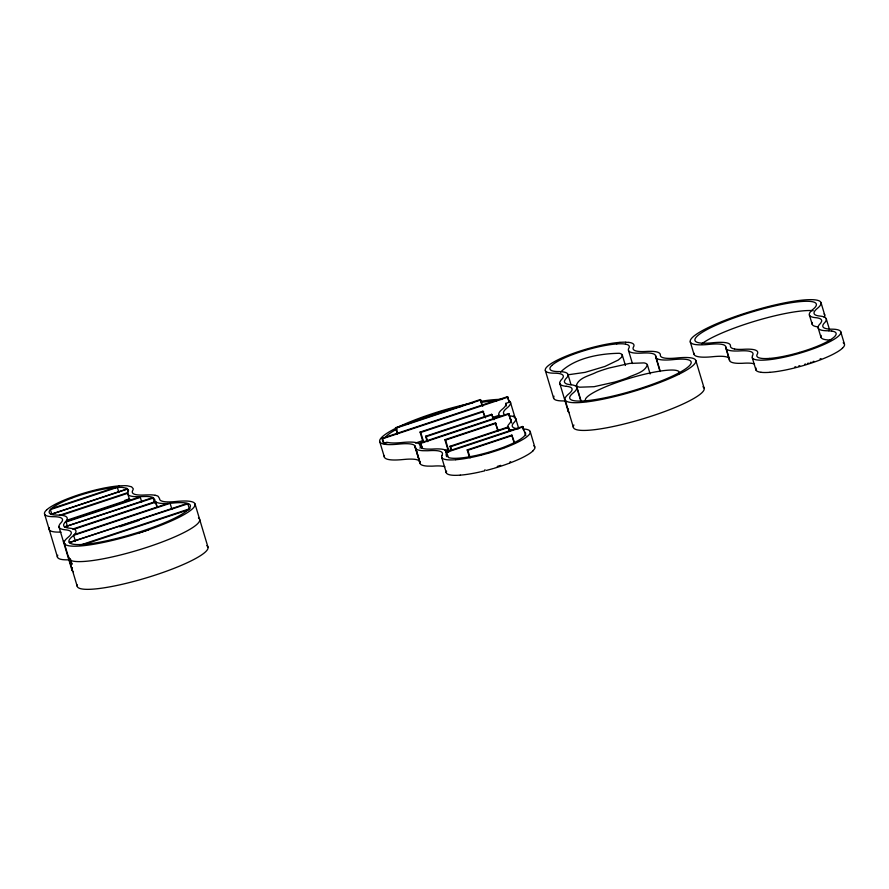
<?xml version="1.0" encoding="UTF-8"?>
<svg xmlns="http://www.w3.org/2000/svg" width="889" height="889" viewBox="0 0 889 889"><rect width="100%" height="100%" fill="white"/><g stroke="black" fill="none" stroke-linecap="round" stroke-linejoin="round"><path stroke-width="1.33" d="M127.638 493.284L127.772 492.639L59.474 515.32L60.963 515.42L127.638 493.284L129.483 499.451L67.075 520.176M129.483 499.451L129.616 498.807L124.549 500.485M560.559 372.113C574.905 358 599.508 353.566 619.289 353.289A48.062 8.268 -16.7 0 1 622.256 354.922L625.423 365.49M63.697 540.957L63.675 541.023A66.653 11.457 -16.7 0 0 63.686 542.557M441.811 455.635L442.022 455.201A60.408 10.39 -16.7 0 0 429.42 450.645A62.608 10.768 -16.7 0 1 427.276 450.745L422.986 450.712A66.653 11.457 -16.7 0 1 419.675 450.334A67.753 11.646 -16.7 0 1 415.207 447.034A60.408 10.39 -16.7 0 0 398.516 444.122A68.253 11.735 -16.7 0 1 391.616 430.476A68.253 11.735 -16.7 0 1 472.781 402.873M752.35 355.9L752.561 355.467A60.408 10.39 -16.7 0 0 739.959 350.899A62.608 10.768 -16.7 0 1 737.814 350.999L734.836 351.022A66.364 11.413 -16.7 0 1 730.213 350.599A67.753 11.646 -16.7 0 1 725.746 347.299A60.408 10.39 -16.7 0 0 709.055 344.376A68.253 11.735 -16.7 0 1 703.199 330.163A68.253 11.735 -16.7 0 1 786.509 302.504A68.253 11.735 -16.7 0 1 817.335 308.427A60.408 10.39 -16.7 0 0 819.847 316.051A67.753 11.646 -16.7 0 1 826.225 318.718L829.537 329.719M756.095 368.113L756.05 368.224A60.063 10.324 -16.7 0 0 755.839 369.591L755.939 369.968A61.997 10.657 -16.7 0 0 760.106 372.158L760.995 372.291M57.796 555.203L57.696 555.403A59.919 10.301 -16.7 0 0 57.396 556.77L57.485 557.17A61.986 10.657 -16.7 0 0 61.43 559.425L62.263 559.57A60.063 10.324 -16.7 0 0 65.43 559.814L66.464 559.837A60.408 10.39 -16.7 0 1 69.309 559.948M568.504 409.062L568.138 409.907A66.653 11.457 -16.7 0 0 568.171 411.363A67.753 11.646 -16.7 0 0 569.338 412.652M446.689 453.968L446.511 454.312A55.14 9.479 -16.7 0 0 446.289 455.601L446.378 455.946A56.94 9.79 -16.7 0 0 447 456.768L445.822 451.956L522.532 426.498L525.844 435.71M554.014 396.194L553.891 396.438A59.919 10.301 -16.7 0 0 553.569 397.85L553.647 398.25A61.986 10.657 -16.7 0 0 557.603 400.517L558.436 400.65A60.063 10.324 -16.7 0 0 561.592 400.906L562.637 400.917A60.408 10.39 -16.7 0 1 565.482 401.028M72.454 567.749L71.987 568.76A66.653 11.457 -16.7 0 0 72.009 570.282A67.753 11.646 -16.7 0 0 73.42 571.716M67.597 526.921L66.119 521.987L66.719 521.187L138.362 497.407L140.329 497.351L141.707 501.974M74.454 534.511L167.888 503.463L172.911 503.074A63.352 10.89 -16.7 0 1 178.345 516.265A63.352 10.89 -16.7 0 1 101.013 541.946A63.352 10.89 -16.7 0 1 72.398 536.445L74.454 534.511A65.308 11.224 -16.7 0 0 69.686 528.199A62.852 10.801 -16.7 0 1 63.764 525.732A61.786 10.624 -16.7 0 1 63.719 524.388L64.63 522.732A57.718 9.923 -16.7 0 1 65.33 521.932A65.308 11.224 -16.7 0 0 57.485 515.075L56.552 515.064A55.14 9.479 -16.7 0 1 53.684 514.842L52.918 514.72A57.107 9.812 -16.7 0 1 49.262 512.697L49.162 512.342A55.174 9.49 -16.7 0 1 49.373 511.119L49.551 510.764A52.362 9.001 -16.7 0 1 50.406 509.586L52.34 507.841A47.139 8.101 -16.7 0 1 53.596 506.919L54.129 506.552A44.828 7.712 -16.7 0 1 55.385 505.752L57.629 504.452A41.516 7.134 -16.7 0 1 58.818 503.807L59.83 503.296A40.016 6.879 -16.7 0 1 61.674 502.385L62.441 502.029A38.183 6.567 -16.7 0 1 64.953 500.896L66.075 500.407A36.427 6.267 -16.7 0 1 71.609 498.184M532.855 451.001L534.633 448.745A59.685 10.257 -16.7 0 0 534.934 447.6L530.2 431.509M46.584 509.953L45.728 510.831A57.296 9.846 -16.7 0 0 44.961 511.864L44.75 512.264A59.919 10.301 -16.7 0 0 44.461 513.631L57.507 557.236M820.058 358.967L820.925 358.611M71.609 498.184L72.276 497.929A35.193 6.056 -16.7 0 1 85.522 493.539L86.255 493.328A36.427 6.267 -16.7 0 1 92.656 491.584L94.034 491.239A38.183 6.567 -16.7 0 1 97.234 490.472L98.246 490.25A40.016 6.879 -16.7 0 1 100.757 489.706L102.179 489.417A41.527 7.134 -16.7 0 1 103.924 489.083L107.425 488.472A44.872 7.712 -16.7 0 1 109.558 488.15L110.514 488.017A47.095 8.101 -16.7 0 1 112.903 487.728L121.093 487.305A54.485 9.368 -16.7 0 1 122.16 487.35L126.927 488.317M503.074 447.456L503.074 447.456A36.427 6.267 -16.7 0 0 508.686 445.2L509.808 444.711A38.183 6.567 -16.7 0 0 512.331 443.578L513.086 443.222A40.016 6.879 -16.7 0 0 514.931 442.311L515.942 441.789A41.527 7.134 -16.7 0 0 517.131 441.155L519.376 439.855A44.872 7.712 -16.7 0 0 520.643 439.055L521.165 438.688A47.095 8.101 -16.7 0 0 522.421 437.766L522.654 437.588A49.295 8.479 -16.7 0 0 523.81 436.577A51.884 8.923 -16.7 0 0 525.221 434.843L525.399 434.488A55.162 9.49 -16.7 0 0 525.599 433.265L525.543 433.032A56.874 9.779 -16.7 0 0 524.988 432.165L524.732 431.932M504.841 447.756L504.941 447.712A41.238 7.09 -16.7 0 0 511.075 445.267L512.331 444.733A43.016 7.401 -16.7 0 0 515.142 443.467L515.998 443.066A44.617 7.668 -16.7 0 0 518.065 442.066L519.198 441.489A46.172 7.934 -16.7 0 0 520.354 440.888L523.076 439.333A49.551 8.523 -16.7 0 0 524.51 438.444L525.11 438.044A51.573 8.868 -16.7 0 0 526.544 437.01L526.81 436.81A53.885 9.268 -16.7 0 0 528.144 435.677A56.507 9.712 -16.7 0 0 529.8 433.743L530.011 433.343A59.907 10.301 -16.7 0 0 530.3 431.976L530.244 431.643A61.997 10.657 -16.7 0 0 526.277 429.309L525.443 429.176A60.063 10.324 -16.7 0 0 523.143 428.954M509.375 463.191L509.464 463.158A41.238 7.09 -16.7 0 0 515.698 460.669L516.954 460.135A43.016 7.401 -16.7 0 0 519.765 458.88L520.621 458.48A44.617 7.668 -16.7 0 0 522.688 457.468L523.81 456.902A46.172 7.934 -16.7 0 0 524.966 456.29L527.699 454.746A49.551 8.523 -16.7 0 0 529.133 453.846L529.733 453.446A51.573 8.868 -16.7 0 0 531.166 452.423L531.433 452.212A53.885 9.268 -16.7 0 0 532.767 451.079M504.374 447.923L504.285 447.956A40.072 6.89 -16.7 0 1 489.561 452.857L489.561 452.857M812.991 361.601L813.891 361.29M810.257 362.534L811.168 362.223M51.318 508.686L115.092 487.516M50.84 514.487L127.549 489.028L128.294 491.484M66.119 521.987L140.329 497.351M153.13 498.062L64.364 526.977L152.275 497.751L153.13 498.062L154.608 502.996M155.764 502.085L155.342 501.629L72.776 529.044L73.709 529.333L155.764 502.085L157.242 507.019M397.405 433.999L395.516 427.698L480.238 399.572L482.805 406.251M395.516 427.698L396.205 428.076L480.916 399.95M511.708 422.942L508.597 413.585L420.175 442.944L421.797 448.1L419.897 445.8A65.308 11.224 -16.7 0 0 401.861 442.533A63.352 10.89 -16.7 0 1 388.071 442.478L383.437 443.411L381.926 438.366L507.386 396.705L509.586 402.128L505.63 403.439A63.352 10.89 -16.7 0 1 502.363 409.162A65.308 11.224 -16.7 0 0 500.818 416.497M381.926 438.366L382.603 438.733L508.064 397.083M187.835 503.83L69.275 542.623L186.823 503.563L187.835 503.83L189.313 508.752M119.793 526.799L139.451 520.276M383.437 443.411L387.059 442.211M423.086 442.177L420.064 432.087L482.938 411.207L485.516 417.886M420.064 432.087L420.741 432.465L483.616 411.585M427.087 441.288L425.575 436.255L491.706 414.296L493.895 419.719M425.575 436.255L426.253 436.621L492.384 414.674M139.306 532.855L148.43 529.833M415.53 443.055L423.375 440.444M492.606 417.463L499.14 415.296M420.175 442.944L420.864 443.311L509.275 413.963M419.819 448.012L422.353 447.167M448.678 452.301L444.9 439.699L495.417 422.931L498.362 430.865M444.9 439.699L445.578 440.077L496.095 423.308M510.831 419.141L509.853 418.63M421.73 448.112L422.653 448.412A62.875 10.812 -16.7 0 0 424.031 448.745A61.786 10.624 -16.7 0 0 427.098 449.089L431.076 449.123A57.718 9.923 -16.7 0 0 433.065 449.034A65.308 11.224 -16.7 0 1 447.023 451.523M451.134 450.067L450.001 446.278L508.152 426.976L509.964 431.132M450.001 446.278L450.679 446.656L508.83 427.353M444.945 450.567L448.889 449.256M445.822 451.956L446.511 452.334L523.21 426.864M469.459 457.468L467.192 449.912L511.786 435.11L514.731 443.044M467.192 449.912L467.87 450.29L512.464 435.477M807.456 363.434L808.39 363.145M804.634 364.312L805.578 364.023M494.084 468.292L494.184 468.259A40.072 6.89 -16.7 0 0 508.819 463.402M799.6 352.377L799.044 352.544A36.427 6.267 -16.7 0 1 792.644 354.278L791.266 354.633A38.183 6.567 -16.7 0 1 788.065 355.389L787.054 355.611A40.016 6.879 -16.7 0 1 784.554 356.156L783.131 356.445A41.527 7.134 -16.7 0 1 781.387 356.778L777.875 357.389A44.872 7.712 -16.7 0 1 775.741 357.711L774.797 357.845A47.095 8.101 -16.7 0 1 772.397 358.134L771.919 358.189A49.295 8.479 -16.7 0 1 769.341 358.411M488.75 453.09L488.85 453.068A41.25 7.09 -16.7 0 1 481.671 455.024M488.606 452.257L488.606 452.257A36.427 6.267 -16.7 0 1 482.105 454.023L480.727 454.368A38.183 6.567 -16.7 0 1 477.526 455.135M798.722 365.979L799.733 365.712M481.227 455.146L480.571 455.312M794.766 367.001L795.744 366.757M475.748 456.457L475.471 456.524A44.65 7.679 -16.7 0 1 472.681 457.135L471.103 457.457A46.139 7.934 -16.7 0 1 469.436 457.791L465.247 458.535A49.584 8.523 -16.7 0 1 462.869 458.902L461.802 459.057A51.54 8.857 -16.7 0 1 459.124 459.402L458.591 459.457A53.94 9.268 -16.7 0 1 455.69 459.735M480.238 471.903L480.093 471.926A44.65 7.679 -16.7 0 1 477.304 472.537L475.726 472.859A46.139 7.934 -16.7 0 1 474.059 473.192L469.87 473.937A49.584 8.523 -16.7 0 1 467.481 474.315L466.425 474.459A51.54 8.857 -16.7 0 1 463.747 474.804L463.28 474.859A53.94 9.268 -16.7 0 1 460.313 475.137M476.771 455.301L476.648 455.335A40.016 6.879 -16.7 0 1 474.015 455.901L472.592 456.19A41.516 7.134 -16.7 0 1 470.848 456.524L467.336 457.135A44.828 7.712 -16.7 0 1 465.203 457.457L464.258 457.591A47.139 8.101 -16.7 0 1 461.858 457.879L461.502 457.913A49.306 8.479 -16.7 0 1 458.802 458.157A51.862 8.912 -16.7 0 1 454.523 458.313L453.668 458.302A55.174 9.49 -16.7 0 1 450.856 458.079L450.067 457.957A56.874 9.779 -16.7 0 1 448.512 457.557L446.511 452.334M119.137 485.872L124.827 485.683A59.685 10.257 -16.7 0 1 127.505 485.839L131.528 486.794L133.172 488.594A60.063 10.324 -16.7 0 1 132.95 489.972L132.794 490.295A60.408 10.39 -16.7 0 0 145.34 494.962L150.463 494.84A66.353 11.413 -16.7 0 1 155.086 495.273M460.246 475.137L457.891 475.282A57.296 9.846 -16.7 0 1 455.512 475.337L454.557 475.337A59.919 10.301 -16.7 0 1 451.379 475.115L450.49 474.982A61.986 10.657 -16.7 0 1 446.322 472.792L446.234 472.47M568.738 374.691L585.029 372.369L604.92 366.446L618.311 360.012L621.689 357.111L622.256 354.922M625.623 342.165L624.667 342.165A56.507 9.712 -16.7 0 0 619.933 342.365M831.415 340.043L830.593 340.031A65.308 11.224 -16.7 0 1 821.136 335.375M828.748 330.797L827.937 330.786A65.308 11.224 -16.7 0 1 819.969 323.929A57.718 9.923 -16.7 0 0 820.68 323.129L821.58 321.485A61.786 10.624 -16.7 0 0 821.547 320.129A62.852 10.801 -16.7 0 0 815.624 317.662A65.308 11.224 -16.7 0 1 812.902 309.416A63.352 10.89 -16.7 0 0 784.298 303.916A63.352 10.89 -16.7 0 0 706.966 329.597A63.352 10.89 -16.7 0 0 712.4 342.787A65.308 11.224 -16.7 0 1 730.447 345.943A62.852 10.801 -16.7 0 0 734.581 348.999M628.801 342.387L629.69 342.521A61.997 10.657 -16.7 0 1 633.846 344.71L633.957 345.088A60.063 10.324 -16.7 0 1 633.746 346.454L633.59 346.777A60.408 10.39 -16.7 0 0 646.136 351.455A62.608 10.768 -16.7 0 1 648.281 351.355L651.259 351.333A66.364 11.413 -16.7 0 1 655.882 351.755A67.753 11.646 -16.7 0 1 660.349 355.055A60.408 10.39 -16.7 0 0 677.04 357.978A68.253 11.735 -16.7 0 1 682.896 372.191A68.253 11.735 -16.7 0 1 599.586 399.85A68.253 11.735 -16.7 0 1 568.76 393.927A60.408 10.39 -16.7 0 0 566.249 386.304M831.626 331.03L832.382 331.153A57.107 9.812 -16.7 0 1 836.049 333.164L836.138 333.531A55.174 9.49 -16.7 0 1 835.938 334.742L835.804 335.009A51.862 8.912 -16.7 0 1 834.382 336.809A49.306 8.479 -16.7 0 1 833.193 337.842L833.082 337.931A47.139 8.101 -16.7 0 1 831.704 338.942L831.182 339.309A44.828 7.712 -16.7 0 1 829.915 340.109L827.67 341.409A41.516 7.134 -16.7 0 1 826.481 342.054L825.47 342.565A40.016 6.879 -16.7 0 1 823.625 343.476L822.87 343.832A38.183 6.567 -16.7 0 1 820.347 344.976L819.225 345.454A36.427 6.267 -16.7 0 1 813.702 347.677L813.024 347.932A35.193 6.056 -16.7 0 1 799.789 352.322M625.489 344.143L624.7 344.01A55.162 9.49 -16.7 0 0 621.889 343.799L621.033 343.787A51.884 8.923 -16.7 0 0 616.822 343.932M127.316 488.883L50.584 514.364M127.06 488.75L128.472 490.006A55.129 9.479 -16.7 0 1 128.272 491.25L128.127 491.539A65.308 11.224 -16.7 0 0 141.695 496.573L146.441 496.462A61.441 10.568 -16.7 0 1 150.719 496.862A63.108 10.846 -16.7 0 1 153.475 497.762L154.864 499.862A65.308 11.224 -16.7 0 0 167.888 503.463M508.941 401.784L509.586 402.128M533.845 445.767L534.778 446.811M510.586 419.219L511.008 419.864A61.441 10.568 -16.7 0 1 510.853 421.742L509.43 423.675A65.308 11.224 -16.7 0 0 507.897 428.242M655.682 356.967L660.06 371.546M415.019 446.034L419.819 461.98L415.185 446.522M840.738 331.764L844.439 344.087M821.047 302.76L824.736 315.084M818.169 327.974L820.947 337.22M809.401 315.006L812.179 324.252M755.961 370.024L752.238 357.645A61.997 10.657 -16.7 0 0 756.406 359.834L757.295 359.967A59.907 10.301 -16.7 0 0 760.473 360.189L761.429 360.189A56.507 9.712 -16.7 0 0 766.162 359.989A53.885 9.268 -16.7 0 0 769.129 359.712L769.663 359.656A51.573 8.868 -16.7 0 0 772.341 359.312L773.408 359.167A49.551 8.523 -16.7 0 0 775.786 358.789L779.975 358.045A46.172 7.934 -16.7 0 0 781.642 357.711L783.22 357.389A44.617 7.668 -16.7 0 0 786.009 356.778L787.132 356.522A43.016 7.401 -16.7 0 0 790.677 355.678L792.21 355.289A41.238 7.09 -16.7 0 0 799.289 353.355L800.1 353.111A40.072 6.89 -16.7 0 0 814.735 348.255L815.48 347.977A41.25 7.09 -16.7 0 0 821.614 345.521L822.87 344.988A42.994 7.39 -16.7 0 0 825.681 343.732L826.537 343.332A44.65 7.679 -16.7 0 0 828.604 342.321L829.737 341.754A46.139 7.934 -16.7 0 0 830.893 341.143L833.615 339.598A49.584 8.523 -16.7 0 0 835.049 338.698L835.649 338.298A51.54 8.857 -16.7 0 0 837.082 337.275L837.349 337.064A53.94 9.268 -16.7 0 0 838.683 335.931A56.485 9.712 -16.7 0 0 840.338 333.997L840.55 333.597A59.919 10.301 -16.7 0 0 840.85 332.23L840.783 331.897A61.986 10.657 -16.7 0 0 836.816 329.575L835.982 329.43A60.063 10.324 -16.7 0 0 832.815 329.186L831.782 329.163A60.408 10.39 -16.7 0 1 824.525 322.829A62.608 10.768 -16.7 0 0 825.292 321.962L826.27 320.173A66.653 11.457 -16.7 0 0 826.237 318.718M725.724 346.777L729.424 359.1M725.88 348.221L729.58 360.545M690.275 341.876L693.965 354.2M695.82 360.478L704.144 388.215M655.526 355.556L660.194 371.124M650.148 373.98L647.37 364.746C644.892 372.635 633.824 374.391 627.178 377.936A30.748 5.29 -16.7 0 1 614.666 382.092L594.063 386.693L579.739 387.193A52.729 9.068 -16.7 0 1 576.394 385.359C578.872 377.458 589.94 375.703 596.586 372.169A30.748 5.29 -16.7 0 1 609.109 368.013L629.701 363.412L644.025 362.901A52.729 9.068 -16.7 0 1 647.37 364.746M628.534 350.577L632.423 363.545M576.394 385.359L581.15 401.206M576.694 387.348L580.973 401.617M567.927 374.38L571.038 384.759M565.048 399.594L573.372 427.32M559.759 383.303L568.115 411.174M545.357 370.591L553.669 398.316M522.532 426.498L523.654 430.243M518.387 427.42L515.731 418.563A66.364 11.413 -16.7 0 1 515.531 420.475L514.753 421.708A62.608 10.768 -16.7 0 1 513.986 422.564A60.408 10.39 -16.7 0 0 518.398 428.798M510.43 402.273L515.053 417.686M507.386 396.705L508.43 400.172M505.63 403.439L506.386 405.962M508.597 413.585L509.641 417.052M509.986 418.208L510.153 418.763M511.786 435.11L514.053 442.666M508.152 426.976L509.286 430.754M495.417 422.931L497.684 430.498M491.706 414.296L493.217 419.341M480.238 399.572L481.749 404.617M482.938 411.207L484.449 416.252M467.87 450.29L470.148 457.846M450.679 446.656L451.812 450.434M445.578 440.077L448.978 451.423M446.345 472.848L441.7 457.391A61.986 10.657 -16.7 0 0 445.867 459.58L446.756 459.713A59.919 10.301 -16.7 0 0 449.934 459.924L450.89 459.935A56.485 9.712 -16.7 0 0 455.624 459.735M426.253 436.621L427.776 441.666M420.741 432.465L423.764 442.544M420.864 443.311L422.408 448.489M415.341 447.967L419.964 463.369M396.205 428.076L397.716 433.11M382.603 438.733L384.126 443.789M379.747 441.677L384.37 457.079M195.035 503.996L207.97 547.124M171.955 509.486L170.11 503.318L73.643 535.345L75.487 541.512M155.342 501.629L156.82 506.563M118.837 492.295L117.359 487.361L50.406 509.586L51.895 514.52M64.264 543.101L77.199 586.24M58.963 526.81L71.942 570.082M49.373 527.666A59.919 10.301 -16.7 0 0 49.084 529.033L49.162 529.433A61.986 10.657 -16.7 0 0 53.118 531.7L53.94 531.844A60.063 10.324 -16.7 0 0 57.107 532.089L58.141 532.1A60.408 10.39 -16.7 0 1 60.985 532.222M65.386 544.135A67.753 11.646 -16.7 0 1 63.697 542.557M198.447 517.965A68.253 11.735 -16.7 0 1 138.662 549.947A68.253 11.735 -16.7 0 1 68.964 557.181M119.07 485.872A53.885 9.268 -16.7 0 0 116.17 486.15L115.781 486.194A51.573 8.868 -16.7 0 0 112.959 486.55L111.903 486.705A49.551 8.523 -16.7 0 0 109.514 487.072L105.324 487.817A46.172 7.934 -16.7 0 0 103.657 488.15L102.079 488.472A44.617 7.668 -16.7 0 0 99.29 489.083L98.168 489.339A43.016 7.401 -16.7 0 0 94.623 490.195L93.101 490.572A41.238 7.09 -16.7 0 0 86.022 492.517L85.2 492.75A40.072 6.89 -16.7 0 0 70.575 497.607L69.92 497.851A41.25 7.09 -16.7 0 0 63.686 500.34L62.43 500.874A42.994 7.39 -16.7 0 0 59.63 502.129L58.763 502.529A44.65 7.679 -16.7 0 0 56.696 503.541L55.574 504.107A46.139 7.934 -16.7 0 0 54.418 504.719L51.684 506.274A49.584 8.523 -16.7 0 0 50.251 507.163L49.651 507.563A51.54 8.857 -16.7 0 0 48.217 508.597L47.984 508.775A53.94 9.268 -16.7 0 0 46.617 509.93M44.539 514.031A61.986 10.657 -16.7 0 0 48.495 516.298L49.317 516.431A60.063 10.324 -16.7 0 0 52.484 516.687L53.518 516.698A60.408 10.39 -16.7 0 1 60.774 523.043A62.608 10.768 -16.7 0 0 60.019 523.899L59.052 525.621A66.653 11.457 -16.7 0 0 59.063 527.144A67.753 11.646 -16.7 0 0 65.453 529.811A60.408 10.39 -16.7 0 1 69.386 536.156L67.964 537.434A68.253 11.735 -16.7 0 0 98.79 543.357A68.253 11.735 -16.7 0 0 182.101 515.698A68.253 11.735 -16.7 0 0 176.244 501.485L172.999 501.763A60.408 10.39 -16.7 0 1 159.553 498.573L158.131 496.284A67.986 11.69 -16.7 0 0 155.097 495.273M586.451 401.484A48.984 8.423 -16.7 0 1 630.868 377.903A48.984 8.423 -16.7 0 1 678.696 374.169M702.932 386.771A68.253 11.735 -16.7 0 1 640.858 419.452A68.253 11.735 -16.7 0 1 573.916 425.009M625.778 342.254A60.063 10.324 -16.7 0 1 628.956 342.465M619.866 342.365A53.885 9.268 -16.7 0 0 616.966 342.643L616.499 342.687A51.573 8.868 -16.7 0 0 613.754 343.043L612.688 343.187A49.551 8.523 -16.7 0 0 610.31 343.565L606.12 344.31A46.172 7.934 -16.7 0 0 604.453 344.643L602.875 344.965A44.617 7.668 -16.7 0 0 600.086 345.577L598.964 345.832A43.016 7.401 -16.7 0 0 595.419 346.677L593.885 347.066A41.238 7.09 -16.7 0 0 586.807 348.999L586.095 349.21A40.072 6.89 -16.7 0 0 571.36 354.1L570.616 354.378A41.25 7.09 -16.7 0 0 564.482 356.833L563.226 357.367A42.994 7.39 -16.7 0 0 560.414 358.623L559.559 359.023A44.65 7.679 -16.7 0 0 557.492 360.034L556.358 360.601A46.139 7.934 -16.7 0 0 555.203 361.212L552.48 362.756A49.584 8.523 -16.7 0 0 551.047 363.657L550.513 364.012A51.54 8.857 -16.7 0 0 549.013 365.079L548.746 365.29A53.94 9.268 -16.7 0 0 547.413 366.424A56.485 9.712 -16.7 0 0 545.757 368.357L545.546 368.757A59.919 10.301 -16.7 0 0 545.246 370.124L545.335 370.524A61.986 10.657 -16.7 0 0 549.28 372.78L550.113 372.924A60.063 10.324 -16.7 0 0 553.28 373.169L554.314 373.191A60.408 10.39 -16.7 0 1 561.57 379.525A62.608 10.768 -16.7 0 0 560.803 380.392L559.837 382.114A66.653 11.457 -16.7 0 0 559.859 383.637M566.249 386.304A67.753 11.646 -16.7 0 1 559.87 383.637M551.713 365.546A51.862 8.912 -16.7 0 0 550.335 367.257L550.224 367.479A55.174 9.49 -16.7 0 0 549.958 368.824L550.047 369.191A57.107 9.812 -16.7 0 0 553.714 371.202L554.469 371.324A55.14 9.479 -16.7 0 0 557.347 371.558L558.281 371.569A65.308 11.224 -16.7 0 1 566.126 378.425A57.718 9.923 -16.7 0 0 565.415 379.225L564.515 380.87A61.786 10.624 -16.7 0 0 564.548 382.226A62.852 10.801 -16.7 0 0 570.471 384.693A65.308 11.224 -16.7 0 1 573.183 392.938A63.352 10.89 -16.7 0 0 601.797 398.439A63.352 10.89 -16.7 0 0 679.129 372.758A63.352 10.89 -16.7 0 0 673.695 359.567A65.308 11.224 -16.7 0 1 655.649 356.411A62.852 10.801 -16.7 0 0 651.515 353.355A61.452 10.568 -16.7 0 0 647.236 352.955L644.481 352.977A57.685 9.912 -16.7 0 0 642.491 353.066A65.308 11.224 -16.7 0 1 628.867 348.132L629.068 347.743A55.14 9.479 -16.7 0 0 629.268 346.499L629.179 346.154A57.107 9.823 -16.7 0 0 625.489 344.143M551.747 365.523A49.306 8.479 -16.7 0 1 552.902 364.512L553.136 364.323A47.139 8.101 -16.7 0 1 554.392 363.412L554.914 363.045A44.828 7.712 -16.7 0 1 556.181 362.245L558.425 360.945A41.516 7.134 -16.7 0 1 559.614 360.301L560.626 359.789A40.016 6.879 -16.7 0 1 562.47 358.878L563.226 358.523A38.183 6.567 -16.7 0 1 565.748 357.378L566.871 356.9A36.427 6.267 -16.7 0 1 572.394 354.678L573.072 354.422A35.193 6.056 -16.7 0 1 586.307 350.033L587.051 349.81A36.427 6.267 -16.7 0 1 593.452 348.077L594.83 347.721A38.183 6.567 -16.7 0 1 598.03 346.966L599.03 346.743A40.016 6.879 -16.7 0 1 601.542 346.199L602.964 345.91A41.527 7.134 -16.7 0 1 604.709 345.577L608.22 344.965A44.872 7.712 -16.7 0 1 610.354 344.643L611.299 344.51A47.095 8.101 -16.7 0 1 613.699 344.221L614.177 344.165A49.295 8.479 -16.7 0 1 616.755 343.943M754.494 363.945A60.408 10.39 -16.7 0 0 743.66 363.223A62.608 10.768 -16.7 0 1 741.515 363.323L738.537 363.345A66.364 11.413 -16.7 0 1 733.914 362.923A67.753 11.646 -16.7 0 1 729.447 359.623A60.408 10.39 -16.7 0 0 712.756 356.7A68.253 11.735 -16.7 0 1 693.92 353.133M760.995 372.291A59.907 10.301 -16.7 0 0 764.162 372.513L765.118 372.513A56.507 9.712 -16.7 0 0 769.863 372.324M769.93 372.313A53.885 9.268 -16.7 0 0 772.83 372.035L773.352 371.98A51.573 8.868 -16.7 0 0 776.041 371.635L777.097 371.491A49.551 8.523 -16.7 0 0 779.486 371.113L783.676 370.369A46.172 7.934 -16.7 0 0 785.343 370.046L786.921 369.713A44.617 7.668 -16.7 0 0 789.71 369.102L790.832 368.846A43.016 7.401 -16.7 0 0 794.377 368.002L795.899 367.613A41.238 7.09 -16.7 0 0 802.978 365.679L803.8 365.435A40.072 6.89 -16.7 0 0 818.425 360.578L819.169 360.301A41.25 7.09 -16.7 0 0 825.314 357.845L826.57 357.311A42.994 7.39 -16.7 0 0 829.37 356.056L830.237 355.656A44.65 7.679 -16.7 0 0 832.304 354.655L833.426 354.078A46.139 7.934 -16.7 0 0 834.582 353.466L837.316 351.922A49.584 8.523 -16.7 0 0 838.749 351.022L839.349 350.622A51.54 8.857 -16.7 0 0 840.783 349.599L841.05 349.388A53.94 9.268 -16.7 0 0 842.383 348.255M842.416 348.232A56.485 9.712 -16.7 0 0 844.028 346.321L844.25 345.921A59.919 10.301 -16.7 0 0 844.539 344.554L844.461 344.154A61.986 10.657 -16.7 0 0 843.194 342.787M824.081 313.973A68.253 11.735 -16.7 0 1 824.192 317.406M752.305 357.356A59.907 10.301 -16.7 0 1 752.516 355.989M734.581 348.999A61.452 10.568 -16.7 0 0 738.859 349.399L741.615 349.377A57.685 9.912 -16.7 0 0 743.604 349.288A65.308 11.224 -16.7 0 1 757.228 354.222L757.05 354.567A55.14 9.479 -16.7 0 0 756.828 355.856L756.917 356.2A57.107 9.823 -16.7 0 0 760.606 358.211L761.395 358.345A55.162 9.49 -16.7 0 0 764.207 358.556L765.062 358.567A51.884 8.923 -16.7 0 0 769.274 358.423M828.904 330.886A55.174 9.49 -16.7 0 1 831.771 331.108M818.391 326.908A65.308 11.224 -16.7 0 1 812.357 322.44M701.866 343.765A63.352 10.89 -16.7 0 1 756.206 320.796A63.352 10.89 -16.7 0 1 813.191 310.683M480.138 455.412A42.994 7.39 -16.7 0 1 476.593 456.268M441.766 457.102A59.919 10.301 -16.7 0 1 441.977 455.735M508.697 400.639A68.253 11.735 -16.7 0 1 506.797 408.173A60.408 10.39 -16.7 0 0 505.363 414.952M481.016 401.339A68.253 11.735 -16.7 0 1 502.163 399.439M509.308 415.796A67.753 11.646 -16.7 0 1 515.687 418.452M512.853 430.265A65.308 11.224 -16.7 0 1 508.919 429.131M485.15 469.825A38.183 6.567 -16.7 0 1 484.772 469.914M500.64 465.358A35.193 6.056 -16.7 0 1 497.273 466.447M510.619 461.713A36.427 6.267 -16.7 0 1 509.919 461.991M502.485 447.667A35.193 6.056 -16.7 0 1 489.25 452.068M385.104 437.621A63.352 10.89 -16.7 0 1 396.927 429.065M407.562 423.975A63.352 10.89 -16.7 0 1 462.28 406.117M481.971 402.261A63.352 10.89 -16.7 0 1 496.651 401.017M493.362 468.503A41.25 7.09 -16.7 0 1 486.294 470.437M484.761 470.826A42.994 7.39 -16.7 0 1 481.216 471.67M446.389 472.504A59.919 10.301 -16.7 0 1 446.6 471.137M444.878 466.769A60.408 10.39 -16.7 0 0 434.043 466.047A62.608 10.768 -16.7 0 1 431.898 466.147L427.609 466.114A66.653 11.457 -16.7 0 1 424.297 465.747A67.753 11.646 -16.7 0 1 419.83 462.447A60.408 10.39 -16.7 0 0 406.384 459.246L403.139 459.524A68.253 11.735 -16.7 0 1 384.426 455.501M513.32 416.041A68.253 11.735 -16.7 0 1 515.176 418.363M206.759 545.69A68.253 11.735 -16.7 0 1 146.985 577.683A68.253 11.735 -16.7 0 1 77.287 584.906M189.779 508.73L189.113 509.553L81.888 545.146L79.866 545.224L189.779 508.73M70.487 559.248L69.798 558.881L71.998 564.304L70.487 559.248"/></g></svg>
